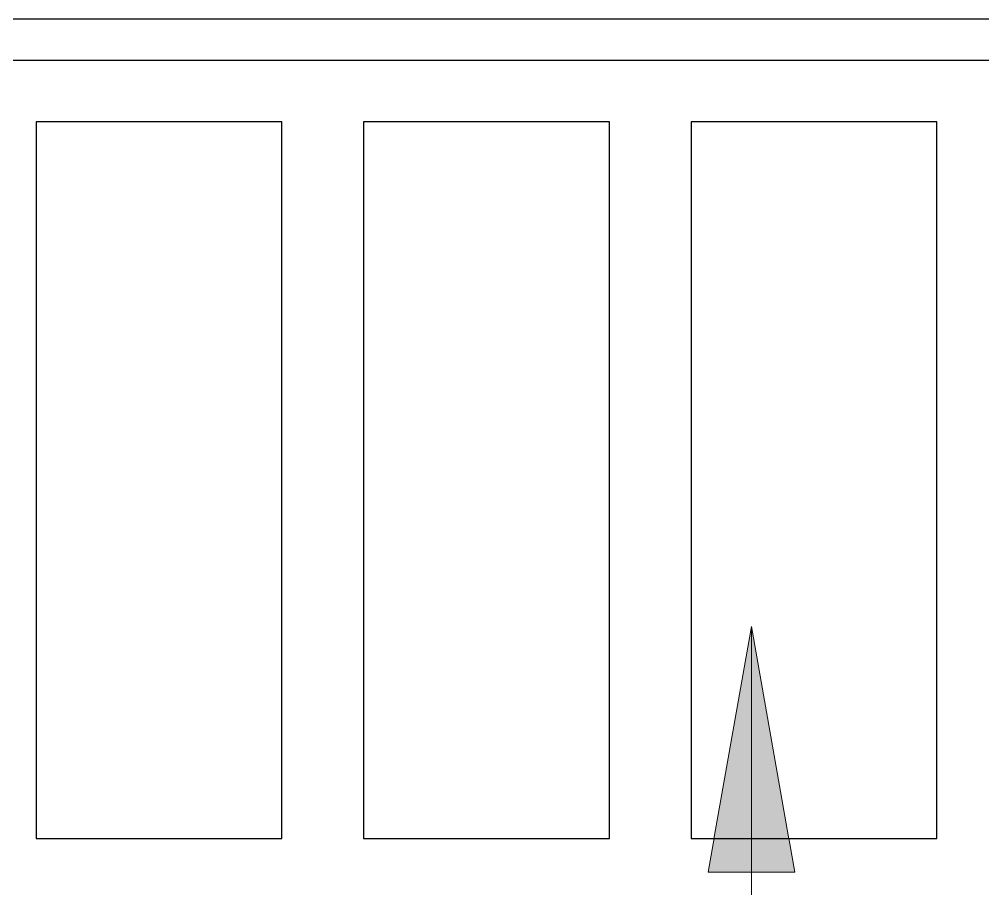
# Model space of a CAD drawing. Header units: millimetres. Extents: x -794334 to -714814, y -17806 to 22403.
# Drawn here: x -735852 to -734675, y -3733 to -2671 of the extents above; entities that cross this region are included whole.
import ezdxf
from ezdxf.xclip import XClip

# ---------------------------------------------------------------- set-up
doc = ezdxf.new("R2010")
doc.units = ezdxf.units.MM
doc.header["$XCLIPFRAME"] = 0
for name, color, linetype in [('000 - WIPEOUT', 250, 'Continuous'), ('A04_TUBE SERIES', 2, 'Continuous'), ('A11_ALU.SOLID SHEET', 2, 'Continuous')]:
    doc.layers.add(name, color=color, linetype=linetype)
doc.layers.add('G-ANNO-TEXT', color=3, linetype='Continuous', lineweight=9)

# ---------------------------------------------------------------- blocks, each defined once
blk = doc.blocks.new('*U1271')
at = {"color": 3}
for points in [[(-437.5, 350), (437.5, 350), (437.5, 50), (-437.5, 50)], [(-437.5, -50), (437.5, -50), (437.5, -350), (-437.5, -350)], [(-437.5, -450), (437.5, -450), (437.5, -750), (-437.5, -750)]]:
    blk.add_wipeout(points, dxfattribs=at).dxf.layer = '000 - WIPEOUT'
at = {"layer": 'A11_ALU.SOLID SHEET', "color": 0, "linetype": 'ByBlock'}
for points in [[(-437.5, 50), (437.5, 50), (437.5, 350), (-437.5, 350)], [(-437.5, -350), (437.5, -350), (437.5, -50), (-437.5, -50)], [(-437.5, -750), (437.5, -750), (437.5, -450), (-437.5, -450)]]:
    blk.add_lwpolyline(points, close=True, dxfattribs=at)
blk = doc.blocks.new('*U1630')
at = {"layer": 'A11_ALU.SOLID SHEET', "color": 0, "linetype": 'ByBlock', "rotation": 90}
blk.add_blockref('*U1271', (9200, -6813), dxfattribs=at)
blk = doc.blocks.new('*U1422')
blk.add_attdef('EXTR.OVL-LENGTH_', (-25, -59.1), '', height=5)
blk.add_wipeout([(-25, 25), (25, -25), (25, 11022.5), (-25, 10972.5)]).dxf.layer = '000 - WIPEOUT'
at = {"layer": 'A04_TUBE SERIES', "color": 0}
blk.add_lwpolyline([(-25, 25), (25, -25), (25, 11022.5), (-25, 10972.5)], close=True, dxfattribs=at)
blk = doc.blocks.new('*U1629')
at = {"layer": 'A11_ALU.SOLID SHEET', "linetype": 'ByBlock', "rotation": 270}
blk.add_blockref('*U1422', (1324.5, -6275.5), dxfattribs=at)

msp = doc.modelspace()

# ---------------------------------------------------------------- block references
at = {"layer": 'A11_ALU.SOLID SHEET'}
ref = msp.add_blockref('*U1630', (-744681.2, 3579), dxfattribs=at)
XClip(ref).set_block_clipping_path([(-45802.4668593339, -9620.0029952967), (23702.8690583039, 10334.9999958097)])

# ---------------------------------------------------------------- next in the draw order: hatches: boundary and pattern name
at = {"layer": 'G-ANNO-TEXT'}
msp.add_hatch(color=7, dxfattribs=at).paths.add_polyline_path([(-734957.8, -3412.7), (-735010.7, -3712.7), (-734904.9, -3712.7)])

# ---------------------------------------------------------------- next in the draw order: linework, layer by layer
at = {"layer": 'G-ANNO-TEXT', "color": 10}
for p, q in [((-734957.8, -3412.7), (-735010.7, -3712.7)), ((-734904.9, -3712.7), (-734957.8, -3412.7)), ((-734957.8, -3412.7), (-734957.8, -11348.4)), ((-735010.7, -3712.7), (-734904.9, -3712.7))]:
    msp.add_line(p, q, dxfattribs=at)

# ---------------------------------------------------------------- next in the draw order: block references
ref = msp.add_blockref('*U1629', (-744681.2, 3579))
XClip(ref).set_block_clipping_path([(-45802.4668593339, -9620.0029952967), (23702.8690583039, 10334.9999958097)])

doc.saveas('drawing.dxf')
